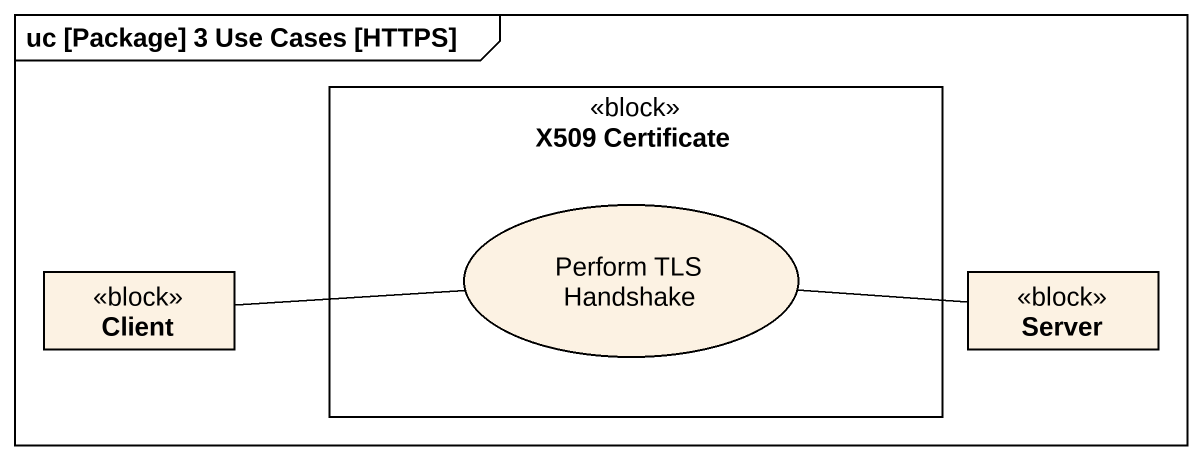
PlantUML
@startuml
mainframe uc [Package] 3 Use Cases [HTTPS]
allowmixing
hide circle
hide empty members
rectangle "X509 Certificate" as X509_Certificate <<block>> {
  usecase "Perform TLS Handshake" as Perform_TLS_Handshake
}
class Client <<block>>
class Server <<block>>
Client -right- Perform_TLS_Handshake
Server -left- Perform_TLS_Handshake
@enduml
